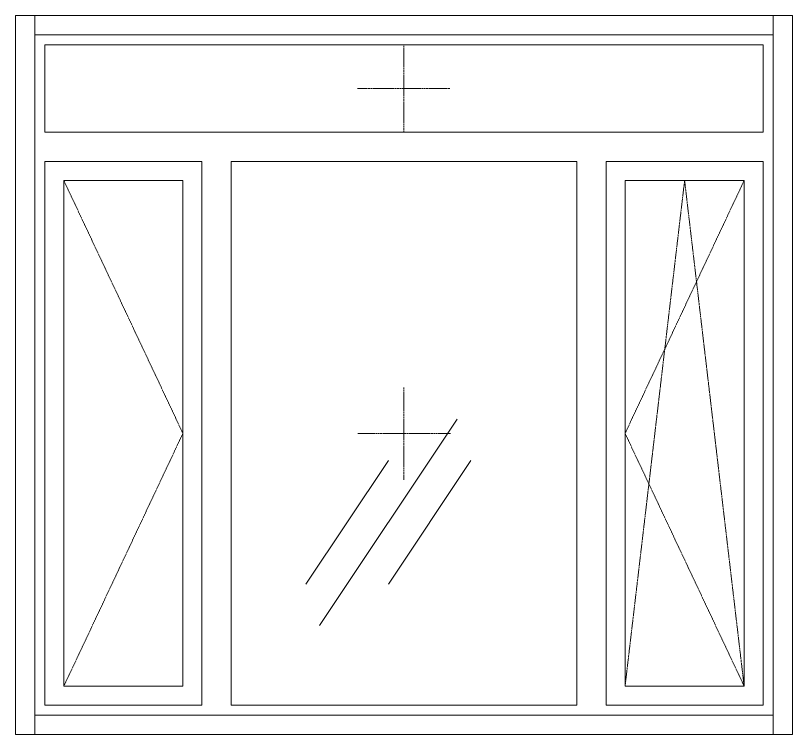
# Model space of a CAD drawing. Header units: millimetres. Extents: x -515342 to 330399, y -224905 to 507333.
# Drawn here: x 143944 to 145954, y 12878 to 14738 of the extents above; entities that cross this region are included whole.
import ezdxf

# ---------------------------------------------------------------- set-up
doc = ezdxf.new("R2010")
doc.units = ezdxf.units.MM
doc.linetypes.add('ASVP_Штриховая_ш2 п1', pattern=[3, 2, -1])
doc.layers.get('0').update_dxf_attribs({"lineweight": 0})
for name, color, linetype, lineweight in [('Витраж', 7, 'Continuous', 0), ('Окна', 7, 'Continuous', 0), ('Окна открывание', 7, 'Continuous', 0)]:
    doc.layers.add(name, color=color, linetype=linetype, lineweight=lineweight)
pattern_1 = [(236.31, (1066.07, 1244.6), (-1777.9963, -3556.002), [641.07, -5769.6]), (236.31, (1101.63, 1137.9), (-1777.9963, -3556.002), [384.64, -6026.03]), (236.31, (888.27, 1137.9), (-1777.9963, -3556.002), [384.64, -6026.03])]

# ---------------------------------------------------------------- blocks, each defined once
blk = doc.blocks.new('Окно_ПВХ_3Створки_1Фрамуга-верх - АР_Окно_ОП_1820_h_х1970_3ст2фр-в-V94-О_АР_Эскиз_Фасад 12-1 копия 1')
at = {"layer": 'Окна'}
h = blk.add_hatch(dxfattribs=at)
h.set_pattern_fill('FP_1', color=256, style=0, pattern_type=2)
h.set_pattern_definition(pattern_1)
h.paths.add_polyline_path([(-38386.5, 10935), (-38386.5, 12243), (-38694.5, 12243), (-38694.5, 10935), (-38403.5, 10935)])
at = {"layer": 'Окна открывание'}
h = blk.add_hatch(dxfattribs=at)
h.set_pattern_fill('FP_1', color=256, style=0, pattern_type=2)
h.set_pattern_definition(pattern_1)
h.paths.add_polyline_path([(-37367.5, 10886), (-37367.5, 12292), (-38261.5, 12292), (-38261.5, 10886), (-37504, 10886)])
at = {"layer": 'Окна'}
for p, q in [((-36885.5, 12594), (-38743.5, 12594)), ((-38743.5, 12594), (-38743.5, 12368)), ((-36885.5, 12368), (-36885.5, 12594)), ((-36885.5, 12368), (-38743.5, 12368)), ((-38337.5, 12292), (-38743.5, 12292)), ((-38743.5, 12292), (-38743.5, 10886)), ((-38337.5, 10886), (-38337.5, 12292)), ((-37367.5, 12292), (-38261.5, 12292)), ((-38261.5, 10886), (-38261.5, 12292)), ((-37367.5, 10886), (-37367.5, 12292)), ((-36885.5, 12292), (-37291.5, 12292)), ((-37291.5, 10886), (-37291.5, 12292)), ((-36885.5, 10886), (-36885.5, 12292)), ((-38694.5, 12243), (-38694.5, 10935)), ((-38386.5, 12243), (-38694.5, 12243)), ((-38386.5, 12243), (-38386.5, 10935)), ((-37242.5, 12243), (-37242.5, 10935)), ((-36934.5, 12243), (-37242.5, 12243)), ((-36934.5, 12243), (-36934.5, 10935)), ((-38694.5, 10935), (-38386.5, 10935)), ((-37242.5, 10935), (-36934.5, 10935)), ((-38743.5, 10886), (-38337.5, 10886)), ((-38261.5, 10886), (-37367.5, 10886)), ((-37291.5, 10886), (-36885.5, 10886))]:
    blk.add_line(p, q, dxfattribs=at)
at = {"layer": 'Окна открывание', "linetype": 'ASVP_Штриховая_ш2 п1'}
for p, q in [((-37814.5, 12368), (-37814.5, 12594)), ((-37934.5, 12481), (-37694.5, 12481)), ((-38694.5, 12243), (-38386.5, 11589)), ((-37088.5, 12243), (-37242.5, 10935)), ((-36934.5, 12243), (-37242.5, 11589)), ((-36934.5, 10935), (-37088.5, 12243)), ((-37814.5, 11469), (-37814.5, 11709)), ((-38386.5, 11589), (-38694.5, 10935)), ((-37694.5, 11589), (-37934.5, 11589)), ((-37242.5, 11589), (-36934.5, 10935))]:
    blk.add_line(p, q, dxfattribs=at)
blk = doc.blocks.new('Прямоугольный импост - АР_Откос_Металлический_50х330 Белый Правый-9899493-О_АР_Эскиз_Фасад 12-1 копия 1')
at = {"layer": 'Витраж'}
for p, q in [((-9974.1, 2570), (-9974.1, 2620)), ((-9974.1, 2620), (-8064.1, 2620)), ((-8064.1, 2620), (-8064.1, 2570)), ((-9974.1, 2570), (-8064.1, 2570))]:
    blk.add_line(p, q, dxfattribs=at)
blk = doc.blocks.new('Прямоугольный импост - АР_Откос_Металлический_50х330 Белый Левый-9898761-О_АР_Эскиз_Фасад 12-1 копия 1')
at = {"layer": 'Витраж'}
for p, q in [((-9974.1, 760), (-9974.1, 810)), ((-8064.1, 810), (-9974.1, 810)), ((-8064.1, 810), (-8064.1, 760)), ((-8064.1, 760), (-9974.1, 760))]:
    blk.add_line(p, q, dxfattribs=at)
blk = doc.blocks.new('Прямоугольный импост - АР_Откос_Металлический_50х330 Белый Правый-9899492-О_АР_Эскиз_Фасад 12-1 копия 1')
at = {"layer": 'Витраж'}
for p, q in [((-8064.1, 2620), (-8014.1, 2620)), ((-8064.1, 2620), (-8064.1, 760)), ((-8014.1, 2620), (-8014.1, 760)), ((-8014.1, 760), (-8064.1, 760))]:
    blk.add_line(p, q, dxfattribs=at)
blk = doc.blocks.new('Прямоугольный импост - АР_Откос_Металлический_50х330 Белый Левый-V99-О_АР_Эскиз_Фасад 12-1 копия 1')
at = {"layer": 'Витраж'}
for p, q in [((-10024.1, 2620), (-9974.1, 2620)), ((-10024.1, 760), (-10024.1, 2620)), ((-9974.1, 760), (-9974.1, 2620)), ((-9974.1, 760), (-10024.1, 760))]:
    blk.add_line(p, q, dxfattribs=at)
blk = doc.blocks.new('СД_Люблино_Фасады_rvt-1-О_АР_Эскиз_Фасад 12-1 копия 1')
at = {"layer": 'Витраж', "lineweight": 9}
for name in ['Прямоугольный импост - АР_Откос_Металлический_50х330 Белый Левый-V99-О_АР_Эскиз_Фасад 12-1 копия 1', 'Прямоугольный импост - АР_Откос_Металлический_50х330 Белый Правый-9899493-О_АР_Эскиз_Фасад 12-1 копия 1', 'Прямоугольный импост - АР_Откос_Металлический_50х330 Белый Правый-9899492-О_АР_Эскиз_Фасад 12-1 копия 1', 'Прямоугольный импост - АР_Откос_Металлический_50х330 Белый Левый-9898761-О_АР_Эскиз_Фасад 12-1 копия 1']:
    blk.add_blockref(name, (-28795.3, 10050), dxfattribs=at)
at = {"layer": 'Окна', "lineweight": 9}
blk.add_blockref('Окно_ПВХ_3Створки_1Фрамуга-верх - АР_Окно_ОП_1820_h_х1970_3ст2фр-в-V94-О_АР_Эскиз_Фасад 12-1 копия 1', (0, 0), dxfattribs=at)

msp = doc.modelspace()

# ---------------------------------------------------------------- block references
msp.add_blockref('СД_Люблино_Фасады_rvt-1-О_АР_Эскиз_Фасад 12-1 копия 1', (182763.6864, 2067.7355))

doc.saveas('drawing.dxf')
